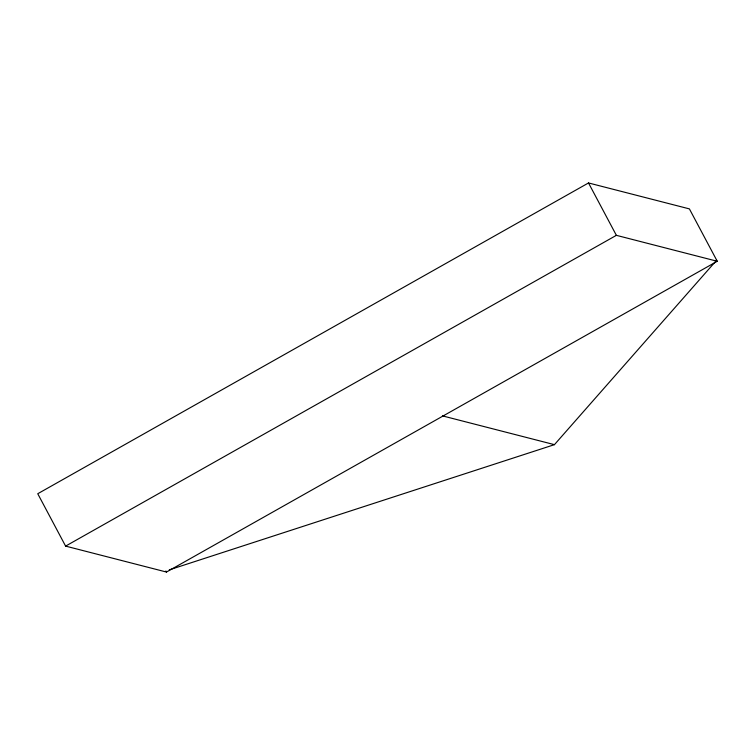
<?xml version="1.0" encoding="UTF-8"?>
<svg xmlns="http://www.w3.org/2000/svg" width="755" height="755" viewBox="0 0 755 755"><rect width="100%" height="100%" fill="white"/><g stroke="black" fill="none" stroke-linecap="round" stroke-linejoin="round"><path stroke-width="1.13" d="M169.262 569.865L554.434 444.657L716.674 260.182M588.513 182.955L37.75 493.732L65.6 546.11L166.487 572.045L717.25 261.268L689.4 208.89L588.513 182.955L616.373 235.334L717.25 261.268M65.6 546.11L616.373 235.334M442.421 415.863L554.434 444.657M165.902 570.959L166.487 572.045"/></g></svg>
